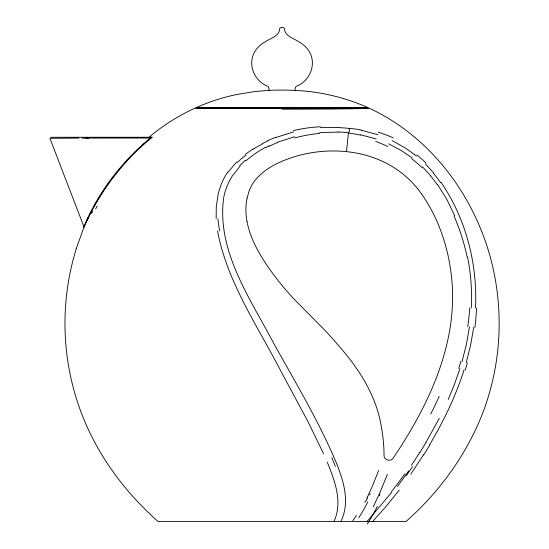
<?xml version="1.0" encoding="UTF-8"?>
<svg xmlns="http://www.w3.org/2000/svg" width="549" height="549" viewBox="0 0 549 549"><rect width="100%" height="100%" fill="white"/><g stroke="black" fill="none" stroke-linecap="round" stroke-linejoin="round"><path stroke-width="0.82" d="M475.503 308.133C477.616 264.035 466.046 218.859 441.019 182.309M471.268 307.982C472.154 290.929 470.912 273.759 467.563 257.007M247.098 198.155L249.054 191.134A39.295 39.295 0 0 1 254.139 181.568C264.632 167.685 281.513 160.459 297.771 155.758A133.887 133.887 0 0 1 340.051 151.147L346.488 151.634L348.443 132.892L349.596 130.847L349.164 128.267A172.695 156.698 -81.2 0 1 361.784 130.092M473.725 327.341L470.623 345.081L466.238 362.635M469.484 326.861L466.41 344.298L462.073 361.558M294.964 90.304L295.424 87.366L296.24 86.317C307.763 82.124 314.906 68.776 311.578 56.924C309.814 50.213 304.626 44.949 298.67 41.683C293.598 38.176 284.389 36.131 284.499 28.569L283.62 27.711L282.049 27.45L280.484 27.711L279.606 28.569C279.716 36.131 270.506 38.176 265.435 41.683C259.471 44.949 254.29 50.213 252.526 56.924C249.198 68.776 256.342 82.124 267.864 86.317L268.681 87.366L269.14 90.304C288.925 89.617 308.861 90.365 328.233 94.689A199.294 199.294 0 0 1 367.947 107.597L196.254 107.604M464.049 369.889C455.759 396.09 443.702 420.973 429.723 444.587M459.918 368.688L454.497 384.211L448.21 399.521M76.359 248.313L83.928 227.286A0.748 0.748 0 0 0 83.935 226.737L49.904 138.286L78.953 138.101M83.942 226.716C98.209 192.28 121.61 161.777 150.234 138.032A4.31 0.727 -22.9 0 0 150.9 137.737L151.497 137.463M378.693 470.404L372.599 485.687L366.965 498.073M387.34 474.35L380.073 492.384L373.272 506.761M83.935 227.272C99.095 192.521 122.544 161.433 151.943 137.47M333.936 521.55C342.995 502.136 334.773 480.704 327.273 462.217M86.172 222.009L86.399 221.508M88.821 216.279L86.159 222.036A0.748 0.748 0 0 1 85.912 222.345M87.023 220.163L87.449 219.264M340.847 521.55C350.585 501.992 343.297 479.785 335.528 460.913C318.036 419.868 294.902 381.555 273.32 342.61C249.912 298.093 216.436 250.694 223.676 197.722A79.269 69.428 4.7 0 1 232.165 176.202L240.112 166.121M87.572 218.996L88.533 216.992M89.83 214.371L91.203 211.667M365.25 501.477L364.804 502.335M439.255 418.338L425.955 442.364M91.367 211.351L91.868 210.397M93.893 206.609L94.943 204.715M95.3 204.091L97.098 200.955M97.461 200.323L99.719 196.563M100.103 195.938L100.488 195.314M423.581 454.696L410.734 474.219M419.861 452.342L411.448 465.291M101.428 193.818L102.539 192.068M103.102 191.196L103.672 190.325M104.241 189.46L104.818 188.595M106.218 186.516L107.048 185.301M227.945 172.352L236.598 161.962M107.892 184.1L108.743 182.892M112.216 178.13L113.602 176.298M399.205 490.079L386.235 506.24L372.599 521.55M391.787 492.24L366.993 521.55M115.949 173.271L116.91 172.07M118.358 170.279L119.332 169.092M124.849 162.669L127.965 159.237M141.875 145.478L144.119 143.461M245.623 160.891L254.187 154.358A130.95 122.207 60.9 0 1 265.682 147.201M148.518 137.634C162.621 125.646 178.439 115.729 195.259 108.016L368.839 108.016C428.378 135.555 470.665 190.695 489.111 252.883A253.542 253.542 0 0 1 497.703 350.653A251.675 251.675 0 0 1 482.887 412.608C466.636 454.572 439.598 491.787 405.979 521.55L158.126 521.55C126.579 493.647 100.556 459.259 84.272 420.301A252.684 252.684 0 0 1 76.4 248.326M245.403 154.269L253.11 148.889M151.201 137.525L151.702 137.202M262.099 143.714L268.036 140.812M265.84 147.489L269.079 145.883M277.43 142.26L294.504 136.756M275.934 137.49L293.64 131.911M150.584 137.525L151.208 137.325M319.696 132.522L338.095 132.117M320.39 127.649L338.534 127.402M269.14 90.304L254.633 91.566L235.864 94.689A199.294 199.294 0 0 0 196.158 107.597L196.213 107.604M368.166 108.263L345.246 108.263M354.043 108.263L196.185 108.27M356.912 108.263L357.975 108.263M367.988 108.27L366.753 108.263M85.877 138.087L150.234 138.032L150.659 138.602M196.055 108.263L200.193 108.263M208.222 108.263L208.785 108.263M209.368 108.263L218.083 108.263M50.618 137.271L151.716 137.271A0.748 0.727 -90 0 0 152.183 137.099L151.943 137.099A0.748 0.727 90 0 1 151.476 137.271M323.594 108.263L324.541 108.263M200.865 108.263L204.592 108.263M346.488 151.634C360.281 153.061 373.89 156.815 386.242 163.17A99.177 99.177 0 0 1 417.425 188.417M360.686 134.814L376.237 138.959M361.736 130.319L377.726 134.704M388.589 143.797L401.511 150.639L412.086 157.927M392.391 140.736L405.622 148.175L416.416 155.985M422.435 166.848L430.766 175.762M425.297 163.877L433.861 173.079M417.439 188.41C439.687 216.979 450.743 253.315 452.493 289.199C454.709 347.284 429.565 402.287 398.533 450.029A460.439 460.439 0 0 1 393.111 458.189C390.943 462.196 383.538 459.938 384.032 455.382A142.52 142.52 0 0 0 383.778 446.701L383.25 440.14A172.311 172.311 0 0 0 381.315 426.607C376.545 396.618 359.924 370.191 340.298 347.613A418.846 418.846 0 0 0 324.486 329.894L294.195 299.212A272.736 272.736 0 0 1 277.293 279.482A287.607 287.607 0 0 1 270.012 269.696C259.725 255.141 250.426 239.261 247.002 221.563M437.731 184.807L446.687 199.129L454.73 215.695M323.629 453.81L307.467 420.644L280.786 370.952C257.378 325.687 227.101 281.939 217.521 230.944M216.169 218.77L216.265 206.685L218.077 194.82A83.475 73.566 8.5 0 1 227.615 172.173M282.049 107.604L282.049 108.695M356.425 515.353A46.473 13.65 -58.4 0 1 352.801 520.733M377.28 506.37A58.366 20.965 -58.7 0 1 367.26 524.075M338.109 131.952A175.941 159.368 -78.5 0 1 348.457 132.796M348.43 133.036A169.14 152.951 -89.9 0 1 360.624 135.157M294.696 137.916A176.682 158.97 -70.3 0 1 319.71 133.386M269.236 146.24A149.239 138.705 80.1 0 1 277.519 142.507M239.693 165.771A89.034 80.71 21.3 0 1 245.156 160.438M247.029 221.556A61.543 61.543 0 0 1 247.036 198.141M81.966 138.176A190.88 1.421 0 0 1 88.526 138.17M91.614 213.54A40.496 3.809 -61 0 1 92.678 211.44M95.65 208.915A99.369 31.794 -54.8 0 1 97.262 205.985M338.52 127.615A179.64 162.648 -75.1 0 1 349.143 128.404M378.199 132.206A141.608 124.705 72.7 0 1 393.269 137.943M416.924 155.01A92.802 66.113 51.3 0 1 425.976 162.998M433.47 173.422A94.291 64.37 50.6 0 1 440.566 182.577M476.505 308.154A234.039 227.355 -14.6 0 1 474.899 327.465M467.364 362.848A247.674 213.211 -57.4 0 1 465.181 370.136M429.901 444.759A217.253 90.338 -62.1 0 1 423.739 454.888M408.607 470.891A244.868 117.143 -63.2 0 1 397.462 486.387M367.782 501.827A50.151 16.36 -58.7 0 1 358.717 517.803M367.528 497.765A47.063 10.301 -59.5 0 1 365.771 501.285M369.566 494.985A84.8 2.532 -67 0 1 370.136 493.702M379.386 495.699A82.968 2.45 -67.1 0 1 380.025 494.258M331.822 457.667A222.668 84.127 50.2 0 1 335.336 466.417M219.627 230.923A136.941 114.823 35.1 0 1 218.001 218.921M237.23 162.511A101.236 90.873 15 0 1 246.11 155.051M253.247 149.095A138.238 128.692 46.6 0 1 262.305 144.092M267.912 140.517A159.409 148.752 73.6 0 1 275.859 137.284M293.42 130.559A182.481 166.326 -77.7 0 1 320.376 126.75M404.915 473.691A248.608 118.879 -63 0 1 391.526 491.602M412.457 466.746A233.112 112.723 -63.1 0 1 406.157 475.818M426.031 442.432A214.419 91.731 -62.2 0 1 419.93 452.417M439.2 396.364A234.842 143.159 -63 0 1 430.759 413.987M460.92 361.345A243.852 207.522 -58 0 1 458.765 368.427M469.731 307.948A230.408 221.11 -33.1 0 1 467.727 326.676M454.016 215.983A219.895 214.192 9.2 0 1 467.165 257.083M430.581 175.927A91.292 62.696 50.7 0 1 437.505 184.938M411.716 158.709A90.173 62.517 50.6 0 1 421.913 167.541M375.777 141.491A140.571 119.085 63.5 0 1 387.8 146.521M366.986 108.393A86.076 1.043 0 0 1 282.083 109.196"/></g></svg>
